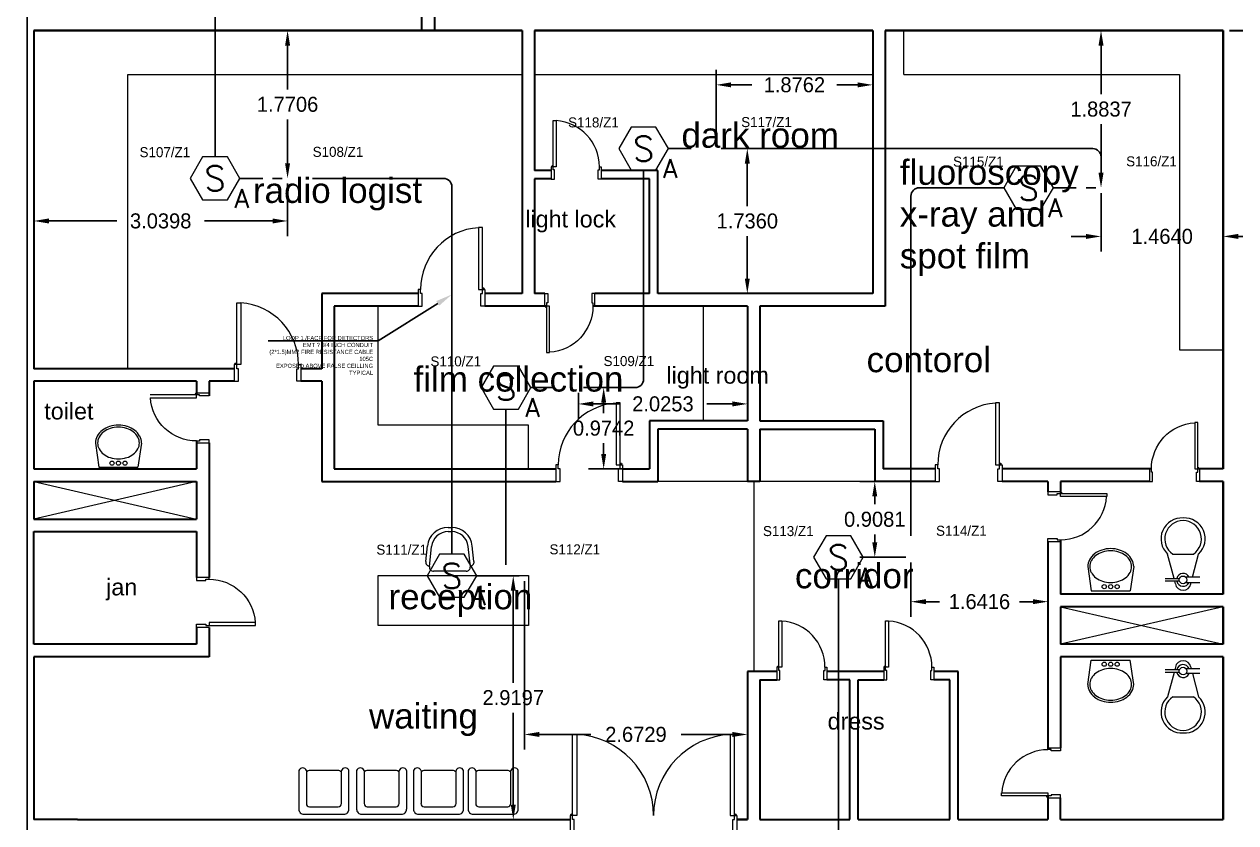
# Model space of a CAD drawing. Extents: x -3404 to 3497, y 0 to 399.
# Drawn here: x 79.76 to 94.27, y 358.24 to 367.8 of the extents above; entities that cross this region are included whole.
import ezdxf
from ezdxf import colors
from ezdxf.entities.mleader import LeaderData, LeaderLine
from ezdxf.enums import TextEntityAlignment as Align
from ezdxf.math import Vec2, Vec3

# ---------------------------------------------------------------- set-up
doc = ezdxf.new("R2010")
doc.units = 0
doc.header["$LTSCALE"] = 0.15
doc.layers.get('0').update_dxf_attribs({"color": 252})
doc.layers.get('Defpoints').update_dxf_attribs({"color": 252})
for name, color, linetype in [('0 ARCH', 252, 'Continuous'), ('0 DD', 252, 'Continuous'), ('0 sockets', 252, 'Continuous'), ('0 WIRING', 3, 'Continuous'), ('00-BT-FAS-TEXT', 2, 'Continuous'), ('AUTOINCR', 7, 'Continuous'), ('d1', 252, 'Continuous'), ('FIRE_LOOP', 7, 'Continuous')]:
    doc.layers.add(name, color=color, linetype=linetype)
for name, color, linetype, lineweight in [('anal', 252, 'Continuous', 20), ('DOOR', 252, 'Continuous', 20), ('FIXT', 252, 'Continuous', 9), ('FUR', 252, 'Continuous', 9), ('T-FIRE-B', 4, 'Continuous', 0), ('T-TEXT', 2, 'Continuous', 0), ('wall', 252, 'Continuous', 30), ('WC', 252, 'Continuous', 9)]:
    doc.layers.add(name, color=color, linetype=linetype, lineweight=lineweight)
doc.styles.add('ROMANS', font='ROMANS.shx', dxfattribs={"width": 0.8})
doc.dimstyles.get("Standard").update_dxf_attribs({"dimtxt": 0.18, "dimasz": 0.18, "dimexe": 0.18, "dimexo": 0.0625, "dimgap": 0.09, "dimtad": 0, "dimtih": 1, "dimtoh": 1, "dimdec": 4, "dimzin": 0, "dimdsep": 46, "dimtxsty": 'Standard', "dimcen": 0.09, "dimadec": 0, "dimazin": 0, "dimtfac": 1, "dimtdec": 4, "dimtofl": 0, "dimtmove": 0, "dimatfit": 3, "dimfxl": 1, "dimtolj": 1, "dimtzin": 0, "dimarcsym": 0})

# ---------------------------------------------------------------- blocks, each defined once
blk = doc.blocks.new('ARCH')
at = {"layer": 'anal'}
for p, q in [((90.3, 367.2), (90.3, 367.725)), ((81, 367.2), (85.725, 367.2)), ((81, 363.675), (81, 367.2)), ((85.875, 367.2), (89.925, 367.2)), ((90.3, 367.2), (93.6, 367.2)), ((93.6, 367.2), (93.6, 363.9)), ((87.9, 363.05), (87.9, 364.425)), ((93.6, 363.9), (94.125, 363.9)), ((81.825, 362.325), (79.875, 361.875)), ((79.875, 362.325), (81.825, 361.875)), ((88.5, 362.325), (88.5, 360.05)), ((84, 361.2), (85.8, 361.2)), ((84, 360.6), (84, 361.2)), ((85.8, 361.2), (85.8, 360.6)), ((94.125, 360.825), (92.175, 360.375)), ((92.175, 360.825), (94.125, 360.375)), ((85.8, 360.6), (84, 360.6))]:
    blk.add_line(p, q, dxfattribs=at)
at = {"layer": 'DOOR'}
for p, q in [((86.097, 366.093), (86.097, 366.648)), ((86.097, 366.648), (86.133, 366.648)), ((86.133, 366.648), (86.133, 366.093)), ((86.097, 366.093), (86.074, 366.093)), ((86.074, 366.093), (86.074, 365.943)), ((86.133, 366.093), (86.097, 366.093)), ((86.097, 366.056), (86.097, 366.093)), ((86.652, 366.093), (86.674, 366.093)), ((86.652, 366.056), (86.652, 366.093)), ((86.674, 366.093), (86.674, 365.943)), ((86.074, 365.943), (86.112, 365.943)), ((86.112, 366.056), (86.097, 366.056)), ((86.112, 365.943), (86.112, 366.056)), ((86.637, 365.943), (86.637, 366.056)), ((86.637, 366.056), (86.652, 366.056)), ((86.674, 365.943), (86.637, 365.943)), ((85.997, 364.425), (85.997, 364.575)), ((85.997, 364.575), (86.034, 364.575)), ((86.034, 364.575), (86.034, 364.463)), ((86.597, 364.575), (86.559, 364.575)), ((86.559, 364.575), (86.559, 364.463)), ((86.597, 364.425), (86.597, 364.575)), ((86.019, 364.425), (85.997, 364.425)), ((86.034, 364.463), (86.019, 364.463)), ((86.019, 364.463), (86.019, 364.425)), ((86.019, 364.425), (86.019, 363.87)), ((86.055, 364.425), (86.019, 364.425)), ((86.055, 363.87), (86.055, 364.425)), ((86.559, 364.463), (86.574, 364.463)), ((86.574, 364.463), (86.574, 364.425)), ((86.574, 364.425), (86.597, 364.425)), ((86.019, 363.87), (86.055, 363.87)), ((81.825, 363.364), (81.27, 363.364)), ((81.27, 363.328), (81.825, 363.328)), ((81.825, 363.364), (81.825, 363.386)), ((81.825, 363.386), (81.975, 363.386)), ((81.825, 363.328), (81.825, 363.364)), ((81.862, 363.364), (81.825, 363.364)), ((81.862, 363.349), (81.862, 363.364)), ((81.975, 363.349), (81.862, 363.349)), ((81.975, 363.386), (81.975, 363.349)), ((93.819, 363.03), (93.783, 363.03)), ((93.783, 363.03), (93.783, 362.475)), ((93.819, 362.475), (93.819, 363.03)), ((81.825, 362.809), (81.825, 362.786)), ((81.862, 362.809), (81.825, 362.809)), ((81.825, 362.786), (81.975, 362.786)), ((81.975, 362.824), (81.862, 362.824)), ((81.862, 362.824), (81.862, 362.809)), ((81.975, 362.786), (81.975, 362.824)), ((93.264, 362.475), (93.241, 362.475)), ((93.241, 362.475), (93.241, 362.325)), ((93.264, 362.437), (93.264, 362.475)), ((93.279, 362.437), (93.264, 362.437)), ((93.279, 362.325), (93.279, 362.437)), ((93.783, 362.475), (93.819, 362.475)), ((93.804, 362.325), (93.804, 362.437)), ((93.804, 362.437), (93.819, 362.437)), ((93.819, 362.475), (93.841, 362.475)), ((93.819, 362.437), (93.819, 362.475)), ((93.841, 362.475), (93.841, 362.325)), ((93.241, 362.325), (93.279, 362.325)), ((93.841, 362.325), (93.804, 362.325)), ((92.175, 362.202), (92.025, 362.202)), ((92.025, 362.202), (92.025, 362.165)), ((92.025, 362.165), (92.137, 362.165)), ((92.137, 362.165), (92.137, 362.18)), ((92.137, 362.18), (92.175, 362.18)), ((92.175, 362.18), (92.175, 362.202)), ((92.175, 362.18), (92.73, 362.18)), ((92.175, 362.143), (92.175, 362.18)), ((92.73, 362.18), (92.73, 362.143)), ((92.73, 362.143), (92.175, 362.143)), ((92.025, 361.602), (92.025, 361.64)), ((92.025, 361.64), (92.137, 361.64)), ((92.175, 361.602), (92.025, 361.602)), ((92.137, 361.64), (92.137, 361.625)), ((92.137, 361.625), (92.175, 361.625)), ((92.175, 361.625), (92.175, 361.602)), ((81.975, 361.176), (81.825, 361.176)), ((81.825, 361.176), (81.825, 361.139)), ((81.825, 361.139), (81.937, 361.139)), ((81.937, 361.139), (81.937, 361.154)), ((81.937, 361.154), (81.975, 361.154)), ((81.975, 361.154), (81.975, 361.176)), ((81.825, 360.576), (81.825, 360.614)), ((81.825, 360.614), (81.937, 360.614)), ((81.975, 360.576), (81.825, 360.576)), ((81.937, 360.614), (81.937, 360.599)), ((81.937, 360.599), (81.975, 360.599)), ((82.53, 360.635), (81.975, 360.635)), ((81.975, 360.635), (81.975, 360.599)), ((81.975, 360.599), (82.53, 360.599)), ((81.975, 360.599), (81.975, 360.591)), ((82.53, 360.599), (82.53, 360.635)), ((88.799, 360.655), (88.835, 360.655)), ((88.799, 360.1), (88.799, 360.655)), ((88.835, 360.655), (88.835, 360.1)), ((90.08, 360.655), (90.116, 360.655)), ((90.08, 360.1), (90.08, 360.655)), ((90.116, 360.655), (90.116, 360.1)), ((88.776, 360.1), (88.776, 359.95)), ((88.799, 360.1), (88.776, 360.1)), ((88.799, 360.062), (88.799, 360.1)), ((88.835, 360.1), (88.799, 360.1)), ((88.814, 360.062), (88.799, 360.062)), ((88.814, 359.95), (88.814, 360.062)), ((89.339, 360.062), (89.354, 360.062)), ((89.339, 359.95), (89.339, 360.062)), ((89.354, 360.062), (89.354, 360.1)), ((89.354, 360.1), (89.376, 360.1)), ((89.376, 360.1), (89.376, 359.95)), ((90.057, 360.1), (90.057, 359.95)), ((90.08, 360.1), (90.057, 360.1)), ((90.08, 360.062), (90.08, 360.1)), ((90.116, 360.1), (90.08, 360.1)), ((90.095, 360.062), (90.08, 360.062)), ((90.095, 359.95), (90.095, 360.062)), ((90.62, 360.062), (90.635, 360.062)), ((90.62, 359.95), (90.62, 360.062)), ((90.635, 360.062), (90.635, 360.1)), ((90.635, 360.1), (90.657, 360.1)), ((90.657, 360.1), (90.657, 359.95)), ((88.776, 359.95), (88.814, 359.95)), ((89.376, 359.95), (89.339, 359.95)), ((90.057, 359.95), (90.095, 359.95)), ((90.657, 359.95), (90.62, 359.95)), ((92.025, 359.135), (92.175, 359.135)), ((92.025, 359.113), (92.025, 359.135)), ((92.062, 359.113), (92.025, 359.113)), ((92.062, 359.098), (92.062, 359.113)), ((92.175, 359.098), (92.062, 359.098)), ((92.175, 359.135), (92.175, 359.098)), ((91.47, 358.594), (92.025, 358.594)), ((91.47, 358.558), (91.47, 358.594)), ((92.025, 358.558), (91.47, 358.558)), ((92.025, 358.594), (92.025, 358.558)), ((92.062, 358.558), (92.025, 358.558)), ((92.025, 358.558), (92.025, 358.535)), ((92.025, 358.535), (92.175, 358.535)), ((92.062, 358.573), (92.062, 358.558)), ((92.175, 358.573), (92.062, 358.573)), ((92.175, 358.535), (92.175, 358.573))]:
    blk.add_line(p, q, dxfattribs=at)
for points in [[(85.249, 364.625), (85.249, 365.365), (85.201, 365.365), (85.201, 364.625)], [(84.509, 364.625), (84.479, 364.625), (84.479, 364.425), (84.529, 364.425), (84.529, 364.575), (84.509, 364.575)], [(85.249, 364.625), (85.279, 364.625), (85.279, 364.425), (85.229, 364.425), (85.229, 364.575), (85.249, 364.575)], [(82.306, 363.725), (82.306, 364.465), (82.354, 364.465), (82.354, 363.725)], [(82.306, 363.725), (82.276, 363.725), (82.276, 363.525), (82.326, 363.525), (82.326, 363.675), (82.306, 363.675)], [(83.046, 363.725), (83.076, 363.725), (83.076, 363.525), (83.026, 363.525), (83.026, 363.675), (83.046, 363.675)], [(86.899, 362.525), (86.899, 363.265), (86.851, 363.265), (86.851, 362.525)], [(91.445, 362.525), (91.445, 363.265), (91.397, 363.265), (91.397, 362.525)], [(86.159, 362.525), (86.129, 362.525), (86.129, 362.325), (86.179, 362.325), (86.179, 362.475), (86.159, 362.475)], [(86.899, 362.525), (86.929, 362.525), (86.929, 362.325), (86.879, 362.325), (86.879, 362.475), (86.899, 362.475)], [(90.705, 362.525), (90.675, 362.525), (90.675, 362.325), (90.725, 362.325), (90.725, 362.475), (90.705, 362.475)], [(91.445, 362.525), (91.475, 362.525), (91.475, 362.325), (91.425, 362.325), (91.425, 362.475), (91.445, 362.475)], [(86.329, 358.325), (86.329, 359.295), (86.379, 359.295), (86.379, 358.325)], [(88.269, 358.325), (88.269, 359.295), (88.219, 359.295), (88.219, 358.325)], [(86.329, 358.325), (86.299, 358.325), (86.299, 358.125), (86.349, 358.125), (86.349, 358.275), (86.329, 358.275)], [(88.269, 358.325), (88.299, 358.325), (88.299, 358.125), (88.249, 358.125), (88.249, 358.275), (88.269, 358.275)]]:
    blk.add_lwpolyline(points, close=True, dxfattribs=at)
for centre in [(85.259, 364.635), (82.296, 363.735), (86.909, 362.535), (91.455, 362.535), (86.319, 358.335), (88.279, 358.335)]:
    blk.add_circle(centre, 0.01, dxfattribs=at)
for centre, radius, start, end in [((85.249, 364.625), 0.74, 93.7231, 180), ((82.306, 363.725), 0.74, 0, 86.2769), ((86.899, 362.525), 0.74, 93.7231, 180), ((91.445, 362.525), 0.74, 93.7231, 180), ((86.329, 358.325), 0.971, 0, 87.0492), ((88.271, 358.325), 0.971, 92.9508, 180)]:
    blk.add_arc(centre, radius, start, end, dxfattribs=at)
for centre, major_axis, start_param, end_param in [((86.097, 366.093), (0.392, 0.392), 5.497787, 7.003603), ((86.089, 366.101), (0.0053, 0.0053), 5.497787, 11.780972), ((92.182, 362.187), (0.0053, 0.0053), 3.926991, 10.210176), ((92.175, 362.18), (-0.392, 0.392), 2.356194, 3.86201), ((88.799, 360.1), (-0.392, 0.392), 3.926991, 5.432806), ((90.08, 360.1), (-0.392, 0.392), 3.926991, 5.432806), ((88.791, 360.107), (0.0053, 0.0053), 5.497787, 11.780972), ((90.072, 360.107), (0.0053, 0.0053), 5.497787, 11.780972), ((92.025, 358.558), (-0.392, 0.392), -0.785398, 0.720417), ((92.017, 358.55), (0.0053, 0.0053), 0.785398, 7.068583)]:
    blk.add_ellipse(centre, major_axis=major_axis, ratio=1, start_param=start_param, end_param=end_param, dxfattribs=at)
at = {"layer": 'DOOR', "extrusion": (0, 0, -1)}
for centre, major_axis, start_param, end_param in [((86.012, 364.418), (-0.0053, 0.0053), 2.356194490190417, 8.639379797370003), ((86.019, 364.425), (-0.392, 0.392), 2.356194, 3.86201), ((81.825, 363.364), (0.392, 0.392), 2.356194, 3.86201), ((81.817, 363.371), (-0.0053, 0.0053), 3.926991, 10.210176), ((93.819, 362.475), (-0.392, 0.392), 5.497787, 7.003603), ((93.826, 362.482), (-0.0053, 0.0053), 5.497787, 11.780972), ((81.975, 360.599), (0.392, 0.392), -0.785398, 0.720417), ((81.982, 360.591), (-0.0053, 0.0053), 5.497787, 7.068583)]:
    blk.add_ellipse(centre, major_axis=major_axis, ratio=1, start_param=start_param, end_param=end_param, dxfattribs=at)
at = {"layer": 'FIXT'}
for p, q in [((84, 363), (84, 364.425)), ((85.8, 363), (84, 363)), ((85.8, 362.475), (85.8, 363)), ((80.614, 362.785), (80.655, 362.494)), ((81.164, 362.785), (81.123, 362.494)), ((80.655, 362.494), (81.123, 362.494)), ((89.95, 362.325), (87.35, 362.325)), ((92.502, 361.305), (92.543, 361.014)), ((93.052, 361.305), (93.011, 361.014)), ((92.543, 361.014), (93.011, 361.014)), ((92.502, 359.895), (92.543, 360.186)), ((92.543, 360.186), (93.011, 360.186)), ((93.052, 359.895), (93.011, 360.186))]:
    blk.add_line(p, q, dxfattribs=at)
for centre in [(80.812, 362.544), (80.889, 362.544), (80.967, 362.544), (92.699, 361.064), (92.777, 361.064), (92.854, 361.064), (92.699, 360.136), (92.777, 360.136), (92.854, 360.136)]:
    blk.add_circle(centre, 0.025, dxfattribs=at)
for centre, radius, start, end in [((80.835, 362.758), 0.228, 127.2098, 151.387), ((80.835, 362.758), 0.203, 127.2098, 151.387), ((80.868, 362.714), 0.282, 107.4592, 127.2098), ((80.868, 362.714), 0.257, 107.4592, 127.2098), ((80.889, 362.647), 0.353, 90, 107.4592), ((80.889, 362.647), 0.328, 90, 107.4592), ((80.889, 362.647), 0.353, 72.5408, 90), ((80.889, 362.647), 0.328, 72.5408, 90), ((80.911, 362.714), 0.257, 52.7902, 72.5408), ((80.911, 362.714), 0.282, 52.7902, 72.5408), ((80.943, 362.758), 0.203, 28.613, 52.7902), ((80.943, 362.758), 0.228, 28.613, 52.7902), ((80.785, 362.785), 0.171, 151.387, 180), ((80.785, 362.785), 0.146, 151.387, 180), ((80.785, 362.785), 0.146, 180, 208.613), ((80.994, 362.785), 0.146, 0, 28.613), ((80.994, 362.785), 0.146, 331.387, 360), ((80.994, 362.785), 0.171, 0, 28.613), ((80.835, 362.812), 0.203, 208.613, 232.7902), ((80.868, 362.855), 0.257, 232.7902, 252.5408), ((80.889, 362.923), 0.328, 252.5408, 270), ((80.889, 362.923), 0.328, 270, 287.4592), ((80.911, 362.855), 0.257, 287.4592, 307.2098), ((80.943, 362.812), 0.203, 307.2098, 331.387), ((92.723, 361.278), 0.228, 127.2098, 151.387), ((92.723, 361.278), 0.203, 127.2098, 151.387), ((92.755, 361.234), 0.282, 107.4592, 127.2098), ((92.755, 361.234), 0.257, 107.4592, 127.2098), ((92.777, 361.167), 0.353, 90, 107.4592), ((92.777, 361.167), 0.328, 90, 107.4592), ((92.777, 361.167), 0.353, 72.5408, 90), ((92.777, 361.167), 0.328, 72.5408, 90), ((92.798, 361.234), 0.257, 52.7902, 72.5408), ((92.798, 361.234), 0.282, 52.7902, 72.5408), ((92.831, 361.278), 0.203, 28.613, 52.7902), ((92.831, 361.278), 0.228, 28.613, 52.7902), ((92.672, 361.305), 0.171, 151.387, 180), ((92.672, 361.305), 0.146, 151.387, 180), ((92.672, 361.305), 0.146, 180, 208.613), ((92.881, 361.305), 0.146, 0, 28.613), ((92.881, 361.305), 0.146, 331.387, 360), ((92.881, 361.305), 0.171, 0, 28.613), ((92.723, 361.332), 0.203, 208.613, 232.7902), ((92.755, 361.375), 0.257, 232.7902, 252.5408), ((92.777, 361.443), 0.328, 252.5408, 270), ((92.777, 361.443), 0.328, 270, 287.4592), ((92.798, 361.375), 0.257, 287.4592, 307.2098), ((92.831, 361.332), 0.203, 307.2098, 331.387), ((92.723, 359.868), 0.203, 127.2098, 151.387), ((92.755, 359.825), 0.257, 107.4592, 127.2098), ((92.777, 359.757), 0.328, 90, 107.4592), ((92.777, 359.757), 0.328, 72.5408, 90), ((92.798, 359.825), 0.257, 52.7902, 72.5408), ((92.831, 359.868), 0.203, 28.613, 52.7902), ((92.672, 359.895), 0.171, 180, 208.613), ((92.672, 359.895), 0.146, 151.387, 180), ((92.672, 359.895), 0.146, 180, 208.613), ((92.723, 359.922), 0.203, 208.613, 232.7902), ((92.831, 359.922), 0.203, 307.2098, 331.387), ((92.881, 359.895), 0.146, 0, 28.613), ((92.881, 359.895), 0.146, 331.387, 360), ((92.881, 359.895), 0.171, 331.387, 360), ((92.723, 359.922), 0.228, 208.613, 232.7902), ((92.755, 359.966), 0.282, 232.7902, 252.5408), ((92.755, 359.966), 0.257, 232.7902, 252.5408), ((92.777, 360.033), 0.353, 252.5408, 270), ((92.777, 360.033), 0.328, 252.5408, 270), ((92.777, 360.033), 0.328, 270, 287.4592), ((92.777, 360.033), 0.353, 270, 287.4592), ((92.798, 359.966), 0.257, 287.4592, 307.2098), ((92.798, 359.966), 0.282, 287.4592, 307.2098), ((92.831, 359.922), 0.228, 307.2098, 331.387)]:
    blk.add_arc(centre, radius, start, end, dxfattribs=at)
at = {"layer": 'FUR'}
for p, q in [((84.839, 361.775), (84.88, 361.775)), ((84.839, 361.725), (84.88, 361.725)), ((84.57, 361.365), (84.59, 361.552)), ((84.614, 361.304), (84.64, 361.546)), ((85.105, 361.304), (85.078, 361.546)), ((85.148, 361.365), (85.128, 361.552)), ((85.055, 361.25), (84.664, 361.25)), ((83.05, 358.865), (83.05, 358.4)), ((83.14, 358.863), (83.14, 358.467)), ((83.515, 358.865), (83.185, 358.865)), ((83.56, 358.467), (83.56, 358.863)), ((83.65, 358.4), (83.65, 358.865)), ((83.742, 358.865), (83.742, 358.4)), ((83.832, 358.863), (83.832, 358.467)), ((84.207, 358.865), (83.877, 358.865)), ((84.252, 358.467), (84.252, 358.863)), ((84.342, 358.4), (84.342, 358.865)), ((84.424, 358.865), (84.424, 358.4)), ((84.514, 358.863), (84.514, 358.467)), ((84.889, 358.865), (84.559, 358.865)), ((84.934, 358.467), (84.934, 358.863)), ((85.024, 358.4), (85.024, 358.865)), ((85.079, 358.865), (85.079, 358.4)), ((85.169, 358.863), (85.169, 358.467)), ((85.544, 358.865), (85.214, 358.865)), ((85.589, 358.467), (85.589, 358.863)), ((85.679, 358.4), (85.679, 358.865)), ((83.178, 358.43), (83.523, 358.43)), ((83.87, 358.43), (84.215, 358.43)), ((84.551, 358.43), (84.896, 358.43)), ((85.207, 358.43), (85.552, 358.43)), ((83.11, 358.34), (83.59, 358.34)), ((83.802, 358.34), (84.282, 358.34)), ((84.484, 358.34), (84.964, 358.34)), ((85.139, 358.34), (85.619, 358.34))]:
    blk.add_line(p, q, dxfattribs=at)
for centre, radius, start, end in [((84.839, 361.525), 0.25, 90, 173.857), ((84.839, 361.525), 0.2, 90, 173.857), ((84.88, 361.525), 0.25, 6.143, 90), ((84.88, 361.525), 0.2, 6.143, 90), ((84.62, 361.36), 0.05, 173.857, 270), ((84.664, 361.3), 0.05, 175.0303, 270), ((85.055, 361.3), 0.05, 270, 4.9697), ((85.099, 361.36), 0.05, 270, 6.143)]:
    blk.add_arc(centre, radius, start, end, dxfattribs=at)
for centre, major_axis, start_param, end_param in [((83.095, 358.847), (-0.0339, 0.0339), 4.256093, 6.69338), ((83.185, 358.805), (-0.0424, 0.0424), -0.785398, 0.062664), ((83.515, 358.805), (0.0424, 0.0424), 6.220521, 7.068583), ((83.606, 358.847), (0.0339, 0.0339), 5.87299, 8.310278), ((83.787, 358.847), (-0.0339, 0.0339), 4.256093, 6.69338), ((83.877, 358.805), (-0.0424, 0.0424), -0.785398, 0.062664), ((84.207, 358.805), (0.0424, 0.0424), 6.220521, 7.068583), ((84.297, 358.847), (0.0339, 0.0339), 5.87299, 8.310278), ((84.468, 358.847), (-0.0339, 0.0339), 4.256093, 6.69338), ((84.559, 358.805), (-0.0424, 0.0424), -0.785398, 0.062664), ((84.889, 358.805), (0.0424, 0.0424), 6.220521, 7.068583), ((84.979, 358.847), (0.0339, 0.0339), 5.87299, 8.310278), ((85.124, 358.847), (-0.0339, 0.0339), 4.256093, 6.69338), ((85.214, 358.805), (-0.0424, 0.0424), -0.785398, 0.062664), ((85.544, 358.805), (0.0424, 0.0424), 6.220521, 7.068583), ((85.635, 358.847), (0.0339, 0.0339), 5.87299, 8.310278), ((83.11, 358.4), (0.0424, 0.0424), 2.356194, 3.926991), ((83.178, 358.467), (0.0265, 0.0265), 2.356194, 3.926991), ((83.523, 358.467), (-0.0265, 0.0265), 2.356194, 3.926991), ((83.59, 358.4), (-0.0424, 0.0424), 2.356194, 3.926991), ((83.802, 358.4), (0.0424, 0.0424), 2.356194, 3.926991), ((83.87, 358.467), (0.0265, 0.0265), 2.356194, 3.926991), ((84.215, 358.467), (-0.0265, 0.0265), 2.356194, 3.926991), ((84.282, 358.4), (-0.0424, 0.0424), 2.356194, 3.926991), ((84.484, 358.4), (0.0424, 0.0424), 2.356194, 3.926991), ((84.551, 358.467), (0.0265, 0.0265), 2.356194, 3.926991), ((84.896, 358.467), (-0.0265, 0.0265), 2.356194, 3.926991), ((84.964, 358.4), (-0.0424, 0.0424), 2.356194, 3.926991), ((85.139, 358.4), (0.0424, 0.0424), 2.356194, 3.926991), ((85.207, 358.467), (0.0265, 0.0265), 2.356194, 3.926991), ((85.552, 358.467), (-0.0265, 0.0265), 2.356194, 3.926991), ((85.619, 358.4), (-0.0424, 0.0424), 2.356194, 3.926991)]:
    blk.add_ellipse(centre, major_axis=major_axis, ratio=1, start_param=start_param, end_param=end_param, dxfattribs=at)
at = {"layer": 'wall'}
for p, q in [((84.525, 367.725), (84.525, 374.925)), ((84.675, 372.525), (84.675, 367.725)), ((80.925, 367.725), (79.875, 367.725)), ((79.875, 367.725), (85.725, 367.725)), ((79.875, 367.725), (79.875, 363.675)), ((84.675, 367.725), (80.925, 367.725)), ((85.725, 367.725), (84.525, 367.725)), ((85.725, 367.725), (84.675, 367.725)), ((85.725, 367.725), (84.675, 367.725)), ((85.725, 367.725), (85.725, 364.575)), ((89.475, 367.725), (85.875, 367.725)), ((89.925, 367.725), (85.875, 367.725)), ((85.875, 367.725), (89.925, 367.725)), ((85.875, 367.725), (85.875, 366.05)), ((89.925, 367.725), (85.875, 367.725)), ((89.925, 367.725), (89.925, 364.575)), ((91.875, 367.725), (90.075, 367.725)), ((94.125, 367.725), (90.075, 367.725)), ((90.075, 367.725), (94.125, 367.725)), ((90.075, 367.725), (90.075, 364.425)), ((90.075, 367.725), (91.725, 367.725)), ((94.125, 367.725), (94.125, 362.475)), ((94.125, 367.725), (94.125, 362.475)), ((94.125, 362.475), (94.125, 367.725)), ((94.125, 366.031), (94.125, 367.725)), ((94.125, 362.475), (94.125, 367.725)), ((94.2, 367.725), (99.525, 367.725)), ((86.074, 366.05), (85.875, 366.05)), ((86.074, 365.95), (85.875, 365.95)), ((85.875, 365.95), (85.875, 364.575)), ((87.35, 366.05), (86.674, 366.05)), ((87.25, 365.95), (86.674, 365.95)), ((87.25, 364.575), (87.25, 365.95)), ((87.35, 364.575), (87.35, 366.05)), ((94.125, 366), (94.125, 362.475)), ((83.325, 364.575), (83.325, 363.675)), ((84.479, 364.575), (83.325, 364.575)), ((85.725, 364.575), (85.279, 364.575)), ((85.997, 364.575), (85.875, 364.575)), ((87.25, 364.575), (86.597, 364.575)), ((89.925, 364.575), (87.35, 364.575)), ((83.475, 364.425), (83.475, 362.475)), ((84.479, 364.425), (83.475, 364.425)), ((85.8, 364.425), (85.279, 364.425)), ((86.01, 364.425), (85.8, 364.425)), ((88.425, 364.425), (86.574, 364.425)), ((88.425, 364.425), (88.425, 363.05)), ((88.575, 364.425), (88.575, 363.05)), ((90.075, 364.425), (88.575, 364.425)), ((82.276, 363.675), (79.875, 363.675)), ((83.325, 363.675), (83.076, 363.675)), ((94.125, 362.475), (94.125, 363.6)), ((79.875, 363.525), (79.875, 363.375)), ((81.825, 363.525), (79.875, 363.525)), ((81.825, 363.525), (81.825, 363.371)), ((81.975, 363.525), (81.975, 363.349)), ((82.276, 363.525), (81.975, 363.525)), ((83.325, 363.525), (83.076, 363.525)), ((83.325, 363.525), (83.325, 362.325)), ((79.875, 363.375), (79.875, 362.475)), ((88.425, 363.05), (87.25, 363.05)), ((87.25, 363.05), (87.25, 362.475)), ((88.575, 363.05), (90.05, 363.05)), ((90.05, 363.05), (90.05, 362.475)), ((88.425, 362.95), (87.35, 362.95)), ((87.35, 362.95), (87.35, 362.325)), ((88.425, 362.95), (88.425, 362.325)), ((88.575, 362.95), (88.575, 362.325)), ((88.575, 362.95), (89.95, 362.95)), ((89.95, 362.95), (89.95, 362.325)), ((81.825, 362.809), (81.825, 362.475)), ((81.975, 362.786), (81.975, 361.176)), ((79.875, 362.475), (81.825, 362.475)), ((83.475, 362.475), (86.129, 362.475)), ((86.929, 362.475), (87.25, 362.475)), ((90.675, 362.475), (90.05, 362.475)), ((93.263, 362.475), (91.475, 362.475)), ((94.125, 362.475), (93.825, 362.475)), ((79.875, 362.325), (79.875, 361.875)), ((79.875, 362.325), (81.825, 362.325)), ((81.825, 362.325), (81.825, 361.875)), ((83.325, 362.325), (86.129, 362.325)), ((86.929, 362.325), (87.35, 362.325)), ((88.575, 362.325), (88.425, 362.325)), ((90.675, 362.325), (89.95, 362.325)), ((92.025, 362.325), (91.475, 362.325)), ((92.025, 362.325), (92.025, 362.202)), ((92.175, 362.325), (92.175, 362.187)), ((93.241, 362.325), (92.175, 362.325)), ((94.125, 362.325), (93.841, 362.325)), ((94.125, 362.325), (94.125, 361.875)), ((94.125, 360.975), (94.125, 362.325)), ((94.125, 362.325), (94.125, 360.975)), ((94.125, 360.975), (94.125, 362.325)), ((94.125, 360.975), (94.125, 362.325)), ((79.875, 361.875), (81.825, 361.875)), ((79.875, 360.375), (79.875, 361.725)), ((79.875, 361.725), (81.825, 361.725)), ((81.825, 361.725), (81.825, 361.176)), ((92.025, 361.602), (92.025, 359.113)), ((92.175, 361.625), (92.175, 360.975)), ((94.125, 360.975), (92.175, 360.975)), ((92.175, 360.825), (92.175, 360.375)), ((94.125, 360.825), (92.175, 360.825)), ((94.125, 360.825), (94.125, 360.375)), ((94.125, 360.375), (94.125, 360.825)), ((94.125, 360.375), (94.125, 360.825)), ((81.825, 360.576), (81.825, 360.375)), ((81.975, 360.576), (81.975, 360.225)), ((81.825, 360.375), (79.875, 360.375)), ((94.125, 360.375), (92.175, 360.375)), ((79.875, 360.225), (79.875, 358.275)), ((81.975, 360.225), (79.875, 360.225)), ((94.125, 360.225), (92.175, 360.225)), ((92.175, 360.225), (92.175, 359.135)), ((94.125, 358.275), (94.125, 360.225)), ((94.125, 358.275), (94.125, 360.225)), ((94.125, 360.225), (94.125, 358.275)), ((94.125, 360.225), (94.125, 358.275)), ((88.777, 360.05), (88.425, 360.05)), ((88.425, 360.05), (88.425, 358.275)), ((90.057, 360.05), (89.376, 360.05)), ((90.95, 360.05), (90.657, 360.05)), ((90.95, 358.275), (90.95, 360.05)), ((88.575, 359.95), (88.575, 358.275)), ((88.575, 359.95), (88.776, 359.95)), ((89.65, 359.95), (89.376, 359.95)), ((89.65, 358.275), (89.65, 359.95)), ((89.75, 358.275), (89.75, 359.95)), ((89.75, 359.95), (90.057, 359.95)), ((90.85, 359.95), (90.657, 359.95)), ((90.85, 358.275), (90.85, 359.95)), ((94.125, 358.275), (94.125, 359.925)), ((92.025, 358.55), (92.025, 358.275)), ((92.175, 358.275), (92.175, 358.535)), ((80.4, 358.275), (79.875, 358.275)), ((80.4, 358.275), (86.299, 358.275)), ((84.675, 358.275), (86.299, 358.275)), ((88.425, 358.275), (88.299, 358.275)), ((88.299, 358.275), (88.425, 358.275)), ((88.575, 358.275), (89.65, 358.275)), ((88.575, 358.275), (89.65, 358.275)), ((89.75, 358.275), (90.85, 358.275)), ((89.75, 358.275), (90.85, 358.275)), ((90.95, 358.275), (92.025, 358.275)), ((90.95, 358.275), (92.025, 358.275)), ((92.175, 358.275), (94.125, 358.275)), ((92.175, 358.275), (94.125, 358.275))]:
    blk.add_line(p, q, dxfattribs=at)
at = {"layer": 'WC'}
for p, q in [((93.535, 361.162), (93.459, 361.455)), ((93.52, 361.455), (93.768, 361.455)), ((93.757, 361.177), (93.829, 361.455)), ((93.428, 361.161), (93.601, 361.161)), ((93.601, 361.13), (93.428, 361.13)), ((93.551, 361.099), (93.543, 361.131)), ((93.845, 361.177), (93.679, 361.177)), ((93.678, 361.115), (93.845, 361.115)), ((93.737, 361.099), (93.741, 361.115)), ((93.601, 360.07), (93.428, 360.07)), ((93.428, 360.039), (93.601, 360.039)), ((93.535, 360.038), (93.459, 359.745)), ((93.551, 360.101), (93.543, 360.069)), ((93.678, 360.085), (93.845, 360.085)), ((93.845, 360.023), (93.679, 360.023)), ((93.737, 360.101), (93.741, 360.085)), ((93.757, 360.023), (93.829, 359.745)), ((93.52, 359.745), (93.768, 359.745))]:
    blk.add_line(p, q, dxfattribs=at)
for centre in [(93.644, 361.146), (93.644, 360.054)]:
    blk.add_circle(centre, 0.0463, dxfattribs=at)
for centre, radius, start, end in [((93.629, 361.638), 0.25, 86.62, 226.9828), ((93.645, 361.636), 0.22, 90.3, 235.4946), ((93.659, 361.638), 0.25, 313.0172, 93.38), ((93.643, 361.636), 0.22, 304.5054, 89.7), ((93.644, 361.146), 0.0772, 23.4137, 168.1237), ((93.644, 361.146), 0.0772, 191.423, 337.1495), ((93.644, 361.116), 0.0942, 190.3889, 349.6111), ((93.644, 360.084), 0.0942, 10.3889, 169.6111), ((93.644, 360.054), 0.0772, 22.8505, 168.577), ((93.644, 360.054), 0.0772, 191.8763, 336.5863), ((93.629, 359.562), 0.25, 133.0172, 273.38), ((93.645, 359.564), 0.22, 124.5054, 269.7), ((93.643, 359.564), 0.22, 270.3, 55.4946), ((93.659, 359.562), 0.25, 266.62, 46.9828)]:
    blk.add_arc(centre, radius, start, end, dxfattribs=at)
at = {"layer": 'd1', "width": 2.4256, "attachment_point": 1}
for s, insert, char_height in [('{\\fArial|b0|i0|c0|p34;dark room}', (87.634, 366.621), 0.3), ('{\\fArial|b0|i0|c0|p34;fluoroscopy x-ray and spot film}', (90.25, 366.177), 0.3), ('{\\fArial|b0|i0|c0|p34;radio logist}', (82.5, 365.96), 0.3), ('{\\fArial|b0|i0|c0|p34;light lock}', (85.763, 365.567), 0.2), ('{\\fArial|b0|i0|c0|p34;contorol}', (89.852, 363.933), 0.3), ('{\\fArial|b0|i0|c0|p34;film collection}', (84.424, 363.701), 0.3), ('{\\fArial|b0|i0|c0|p34;light room}', (87.454, 363.696), 0.2), ('{\\fArial|b0|i0|c0|p34;toilet}', (80, 363.267), 0.2), ('{\\fArial|b0|i0|c0|p34;corridor}', (88.994, 361.345), 0.3), ('{\\fArial|b0|i0|c0|p34;jan}', (80.742, 361.16), 0.2), ('{\\fArial|b0|i0|c0|p34;reception}', (84.124, 361.094), 0.3), ('{\\fArial|b0|i0|c0|p34;waiting}', (83.891, 359.666), 0.3), ('{\\fArial|b0|i0|c0|p34;dress}', (89.385, 359.554), 0.2)]:
    blk.add_mtext(s, dxfattribs=dict(at, insert=insert, char_height=char_height))
blk = doc.blocks.new('dressable smoke detectore above false ceiling')
blk.add_lwpolyline([(200, 0), (100, 173.2), (-100, 173.2), (-200, 0), (-100, -173.2), (100, -173.2)], close=True)
at = {"layer": 'T-TEXT', "style": 'ROMANS'}
blk.add_attdef('S', text='', height=200, dxfattribs=at).set_placement((0, 0, 0), align=Align.MIDDLE)
blk.add_attdef('A', text='', height=150, dxfattribs=at).set_placement((214.9, -161.3), align=Align.MIDDLE_CENTER)
blk = doc.blocks.new('*D210')
at = {"layer": '0 DD', "color": 0, "lineweight": -2, "transparency": 16777216}
for p, q in [((82.852, 367.725), (82.735, 367.725)), ((82.915, 367.545), (82.915, 367.02)), ((82.915, 366.134), (82.915, 366.66)), ((82.852, 365.954), (82.735, 365.954))]:
    blk.add_line(p, q, dxfattribs=at)
at = {"layer": '0 DD', "color": 0, "transparency": 16777216}
for points in [[(82.885, 367.545), (82.945, 367.545), (82.915, 367.725)], [(82.885, 366.134), (82.945, 366.134), (82.915, 365.954)]]:
    blk.add_solid(points, dxfattribs=at)
at = {"layer": 'Defpoints', "color": 0, "transparency": 16777216}
for p in [(82.915, 367.725), (82.915, 367.725), (82.915, 365.954)]:
    blk.add_point(p, dxfattribs=at)
at = {"layer": '0 DD', "color": 0, "transparency": 16777216, "insert": (82.915, 366.84), "char_height": 0.18, "attachment_point": 5}
blk.add_mtext('\\A1;1.7706', dxfattribs=at)
blk = doc.blocks.new('*D211')
at = {"layer": '0 DD', "color": 0, "lineweight": -2, "transparency": 16777216}
for p, q in [((79.875, 365.892), (79.875, 365.264)), ((82.915, 365.892), (82.915, 365.264)), ((80.055, 365.444), (80.87, 365.444)), ((82.735, 365.444), (81.92, 365.444))]:
    blk.add_line(p, q, dxfattribs=at)
at = {"layer": '0 DD', "color": 0, "transparency": 16777216}
for points in [[(80.055, 365.474), (80.055, 365.414), (79.875, 365.444)], [(82.735, 365.474), (82.735, 365.414), (82.915, 365.444)]]:
    blk.add_solid(points, dxfattribs=at)
at = {"layer": 'Defpoints', "color": 0, "transparency": 16777216}
for p in [(79.875, 365.954), (82.915, 365.954), (79.875, 365.444)]:
    blk.add_point(p, dxfattribs=at)
at = {"layer": '0 DD', "color": 0, "transparency": 16777216, "insert": (81.395, 365.444), "char_height": 0.18, "attachment_point": 5}
blk.add_mtext('\\A1;3.0398', dxfattribs=at)
blk = doc.blocks.new('*D212')
at = {"layer": '0 DD', "color": 0, "lineweight": -2, "transparency": 16777216}
for p, q in [((88.111, 366.311), (88.603, 366.311)), ((88.423, 366.131), (88.423, 365.623)), ((88.423, 364.755), (88.423, 365.263)), ((88.111, 364.575), (88.603, 364.575))]:
    blk.add_line(p, q, dxfattribs=at)
at = {"layer": '0 DD', "color": 0, "transparency": 16777216}
for points in [[(88.393, 366.131), (88.453, 366.131), (88.423, 366.311)], [(88.393, 364.755), (88.453, 364.755), (88.423, 364.575)]]:
    blk.add_solid(points, dxfattribs=at)
at = {"layer": 'Defpoints', "color": 0, "transparency": 16777216}
for p in [(88.049, 366.311), (88.049, 364.575), (88.423, 364.575)]:
    blk.add_point(p, dxfattribs=at)
at = {"layer": '0 DD', "color": 0, "transparency": 16777216, "insert": (88.423, 365.443), "char_height": 0.18, "attachment_point": 5}
blk.add_mtext('\\A1;1.7360', dxfattribs=at)
blk = doc.blocks.new('*D213')
at = {"layer": '0 DD', "color": 0, "lineweight": -2, "transparency": 16777216}
for p, q in [((88.049, 366.373), (88.049, 367.254)), ((89.925, 366.373), (89.925, 367.254)), ((88.229, 367.074), (88.477, 367.074)), ((89.745, 367.074), (89.497, 367.074))]:
    blk.add_line(p, q, dxfattribs=at)
at = {"layer": '0 DD', "color": 0, "transparency": 16777216}
for points in [[(88.229, 367.104), (88.229, 367.044), (88.049, 367.074)], [(89.745, 367.104), (89.745, 367.044), (89.925, 367.074)]]:
    blk.add_solid(points, dxfattribs=at)
at = {"layer": 'Defpoints', "color": 0, "transparency": 16777216}
for p in [(89.925, 367.074), (88.049, 366.311), (89.925, 366.311)]:
    blk.add_point(p, dxfattribs=at)
at = {"layer": '0 DD', "color": 0, "transparency": 16777216, "insert": (88.987, 367.074), "char_height": 0.18, "attachment_point": 5}
blk.add_mtext('\\A1;1.8762', dxfattribs=at)
blk = doc.blocks.new('*D214')
at = {"layer": '0 DD', "color": 0, "lineweight": -2, "transparency": 16777216}
for p, q in [((92.599, 367.725), (92.481, 367.725)), ((92.661, 367.545), (92.661, 366.963)), ((92.661, 366.021), (92.661, 366.603)), ((92.599, 365.841), (92.481, 365.841))]:
    blk.add_line(p, q, dxfattribs=at)
at = {"layer": '0 DD', "color": 0, "transparency": 16777216}
for points in [[(92.631, 367.545), (92.691, 367.545), (92.661, 367.725)], [(92.631, 366.021), (92.691, 366.021), (92.661, 365.841)]]:
    blk.add_solid(points, dxfattribs=at)
at = {"layer": 'Defpoints', "color": 0, "transparency": 16777216}
for p in [(92.661, 367.725), (92.661, 367.725), (92.661, 365.841)]:
    blk.add_point(p, dxfattribs=at)
at = {"layer": '0 DD', "color": 0, "transparency": 16777216, "insert": (92.661, 366.783), "char_height": 0.18, "attachment_point": 5}
blk.add_mtext('\\A1;1.8837', dxfattribs=at)
blk = doc.blocks.new('*D215')
at = {"layer": '0 DD', "color": 0, "lineweight": -2, "transparency": 16777216}
for p, q in [((92.661, 365.779), (92.661, 365.079)), ((94.125, 365.779), (94.125, 365.079)), ((92.481, 365.259), (92.301, 365.259)), ((94.305, 365.259), (94.485, 365.259))]:
    blk.add_line(p, q, dxfattribs=at)
at = {"layer": '0 DD', "color": 0, "transparency": 16777216}
for points in [[(92.481, 365.289), (92.481, 365.229), (92.661, 365.259)], [(94.305, 365.289), (94.305, 365.229), (94.125, 365.259)]]:
    blk.add_solid(points, dxfattribs=at)
at = {"layer": 'Defpoints', "color": 0, "transparency": 16777216}
for p in [(92.661, 365.841), (94.125, 365.841), (94.125, 365.259)]:
    blk.add_point(p, dxfattribs=at)
at = {"layer": '0 DD', "color": 0, "transparency": 16777216, "insert": (93.393, 365.259), "char_height": 0.18, "attachment_point": 5}
blk.add_mtext('\\A1;1.4640', dxfattribs=at)
blk = doc.blocks.new('*D216')
at = {"layer": '0 DD', "color": 0, "lineweight": -2, "transparency": 16777216}
for p, q in [((90.383, 361.354), (90.383, 360.705)), ((92.025, 361.354), (92.025, 360.705)), ((90.563, 360.885), (90.724, 360.885)), ((91.845, 360.885), (91.684, 360.885))]:
    blk.add_line(p, q, dxfattribs=at)
at = {"layer": '0 DD', "color": 0, "transparency": 16777216}
for points in [[(90.563, 360.915), (90.563, 360.855), (90.383, 360.885)], [(91.845, 360.915), (91.845, 360.855), (92.025, 360.885)]]:
    blk.add_solid(points, dxfattribs=at)
at = {"layer": 'Defpoints', "color": 0, "transparency": 16777216}
for p in [(90.383, 361.417), (92.025, 361.417), (92.025, 360.885)]:
    blk.add_point(p, dxfattribs=at)
at = {"layer": '0 DD', "color": 0, "transparency": 16777216, "insert": (91.204, 360.885), "char_height": 0.18, "attachment_point": 5}
blk.add_mtext('\\A1;1.6416', dxfattribs=at)
blk = doc.blocks.new('*D217')
at = {"layer": '0 DD', "color": 0, "lineweight": -2, "transparency": 16777216}
for p, q in [((90.321, 362.325), (89.77, 362.325)), ((89.95, 362.145), (89.95, 362.051)), ((89.95, 361.597), (89.95, 361.691)), ((90.321, 361.417), (89.77, 361.417))]:
    blk.add_line(p, q, dxfattribs=at)
at = {"layer": '0 DD', "color": 0, "transparency": 16777216}
for points in [[(89.92, 362.145), (89.98, 362.145), (89.95, 362.325)], [(89.92, 361.597), (89.98, 361.597), (89.95, 361.417)]]:
    blk.add_solid(points, dxfattribs=at)
at = {"layer": 'Defpoints', "color": 0, "transparency": 16777216}
for p in [(89.95, 362.325), (90.383, 362.325), (90.383, 361.417)]:
    blk.add_point(p, dxfattribs=at)
at = {"layer": '0 DD', "color": 0, "transparency": 16777216, "insert": (89.95, 361.871), "char_height": 0.18, "attachment_point": 5}
blk.add_mtext('\\A1;0.9081', dxfattribs=at)
blk = doc.blocks.new('*D218')
at = {"layer": '0 DD', "color": 0, "lineweight": -2, "transparency": 16777216}
for p, q in [((85.69, 361.195), (85.439, 361.195)), ((85.619, 361.015), (85.619, 359.915)), ((85.619, 358.455), (85.619, 359.555)), ((85.69, 358.275), (85.439, 358.275))]:
    blk.add_line(p, q, dxfattribs=at)
at = {"layer": '0 DD', "color": 0, "transparency": 16777216}
for points in [[(85.589, 361.015), (85.649, 361.015), (85.619, 361.195)], [(85.589, 358.455), (85.649, 358.455), (85.619, 358.275)]]:
    blk.add_solid(points, dxfattribs=at)
at = {"layer": 'Defpoints', "color": 0, "transparency": 16777216}
for p in [(85.752, 361.195), (85.619, 358.275), (85.752, 358.275)]:
    blk.add_point(p, dxfattribs=at)
at = {"layer": '0 DD', "color": 0, "transparency": 16777216, "insert": (85.619, 359.735), "char_height": 0.18, "attachment_point": 5}
blk.add_mtext('\\A1;2.9197', dxfattribs=at)
blk = doc.blocks.new('*D220')
at = {"layer": '0 DD', "color": 0, "lineweight": -2, "transparency": 16777216}
for p, q in [((85.752, 361.132), (85.752, 359.115)), ((88.425, 359.631), (88.425, 359.115)), ((85.932, 359.295), (86.549, 359.295)), ((88.245, 359.295), (87.629, 359.295))]:
    blk.add_line(p, q, dxfattribs=at)
at = {"layer": '0 DD', "color": 0, "transparency": 16777216}
for points in [[(85.932, 359.325), (85.932, 359.265), (85.752, 359.295)], [(88.245, 359.325), (88.245, 359.265), (88.425, 359.295)]]:
    blk.add_solid(points, dxfattribs=at)
at = {"layer": 'Defpoints', "color": 0, "transparency": 16777216}
for p in [(85.752, 361.195), (88.425, 359.694), (88.425, 359.295)]:
    blk.add_point(p, dxfattribs=at)
at = {"layer": '0 DD', "color": 0, "transparency": 16777216, "insert": (87.089, 359.295), "char_height": 0.18, "attachment_point": 5}
blk.add_mtext('\\A1;2.6729', dxfattribs=at)
blk = doc.blocks.new('*D221')
at = {"layer": '0 DD', "color": 0, "lineweight": -2, "transparency": 16777216}
for p, q in [((86.462, 363.449), (86.882, 363.449)), ((86.702, 363.269), (86.702, 363.142)), ((86.702, 362.655), (86.702, 362.782)), ((86.947, 362.475), (86.522, 362.475))]:
    blk.add_line(p, q, dxfattribs=at)
at = {"layer": '0 DD', "color": 0, "transparency": 16777216}
for points in [[(86.672, 363.269), (86.732, 363.269), (86.702, 363.449)], [(86.672, 362.655), (86.732, 362.655), (86.702, 362.475)]]:
    blk.add_solid(points, dxfattribs=at)
at = {"layer": 'Defpoints', "color": 0, "transparency": 16777216}
for p in [(86.4, 363.449), (86.702, 362.475), (87.009, 362.475)]:
    blk.add_point(p, dxfattribs=at)
at = {"layer": '0 DD', "color": 0, "transparency": 16777216, "insert": (86.702, 362.962), "char_height": 0.18, "attachment_point": 5}
blk.add_mtext('\\A1;0.9742', dxfattribs=at)
blk = doc.blocks.new('*D222')
at = {"layer": '0 DD', "color": 0, "lineweight": -2, "transparency": 16777216}
for p, q in [((86.4, 363.387), (86.4, 363.073)), ((88.425, 363.387), (88.425, 363.073)), ((86.58, 363.253), (86.887, 363.253)), ((88.245, 363.253), (87.937, 363.253))]:
    blk.add_line(p, q, dxfattribs=at)
at = {"layer": '0 DD', "color": 0, "transparency": 16777216}
for points in [[(86.58, 363.283), (86.58, 363.223), (86.4, 363.253)], [(88.245, 363.283), (88.245, 363.223), (88.425, 363.253)]]:
    blk.add_solid(points, dxfattribs=at)
at = {"layer": 'Defpoints', "color": 0, "transparency": 16777216}
for p in [(86.4, 363.449), (88.425, 363.449), (88.425, 363.253)]:
    blk.add_point(p, dxfattribs=at)
at = {"layer": '0 DD', "color": 0, "transparency": 16777216, "insert": (87.412, 363.253), "char_height": 0.18, "attachment_point": 5}
blk.add_mtext('\\A1;2.0253', dxfattribs=at)

msp = doc.modelspace()

# ---------------------------------------------------------------- linework, layer by layer
at = {"layer": '0 sockets', "color": 3}
msp.add_lwpolyline([(79.79542, 355.875), (79.79542, 374.975, 0.41421356), (79.69542, 375.075), (76.99798, 375.075)], format="xyb", dxfattribs=at)
at = {"layer": 'FIRE_LOOP', "color": 3}
for points in [[(82.0461, 366.21202), (82.0461, 369.7701, -0.41421356), (82.1461, 369.8701), (87.67078, 369.8701)], [(92.661, 366.09888), (92.661, 366.21096, 0.41421356), (92.561, 366.31096), (88.34629, 366.31096)], [(84.88348, 361.45235), (84.88348, 365.8544, 0.41421356), (84.78348, 365.9544), (83.21223, 365.9544)], [(87.18016, 366.05333), (87.18016, 363.5492, -0.41421356), (87.08016, 363.4492), (86.69713, 363.4492)], [(90.38341, 361.67456), (90.38341, 365.74126, -0.41421356), (90.48341, 365.84126), (91.49487, 365.84126)], [(91.275, 356.29157), (89.61476, 356.29157, -0.41421356), (89.51476, 356.39157), (89.51476, 361.15931)]]:
    msp.add_lwpolyline(points, format="xyb", dxfattribs=at)
for points in [[(87.47763, 366.31096), (87.75133, 366.31096)], [(82.34358, 365.9544), (82.61728, 365.9544)], [(92.08983, 365.84126), (92.36353, 365.84126)], [(85.82848, 363.4492), (86.10218, 363.4492)], [(85.53101, 363.19158), (85.53101, 361.32698)], [(89.81224, 361.41694), (90.08594, 361.41694)], [(85.18095, 361.19473), (85.45465, 361.19473)]]:
    msp.add_lwpolyline(points, dxfattribs=at)

# ---------------------------------------------------------------- block references
at = {"layer": '0 ARCH', "color": 3}
msp.add_blockref('ARCH', (0, 0), dxfattribs=at)
at = {"layer": 'T-FIRE-B', "color": 2, "xscale": 0.001487761816891826, "yscale": 0.001487761816891826, "zscale": 0.001487761816891826}
for p in [(87.18016, 366.31096), (82.0461, 365.9544), (91.79235, 365.84126), (85.53101, 363.4492), (89.51476, 361.41694), (84.88348, 361.19473)]:
    msp.add_blockref('dressable smoke detectore above false ceiling', p, dxfattribs=at).add_auto_attribs({'S': 'S', 'A': 'A'})

# ---------------------------------------------------------------- texts
at = {"layer": 'AUTOINCR', "color": 2}
for s, p in [('S118/Z1', (86.88261, 366.52864)), ('S107/Z1', (81.74855, 366.17209)), ('S115/Z1', (91.4948, 366.05894)), ('S110/Z1', (85.23345, 363.66689)), ('S113/Z1', (89.21721, 361.63462)), ('S111/Z1', (84.58593, 361.41242))]:
    msp.add_text(s, height=0.12, dxfattribs=at).set_placement(p, align=Align.BOTTOM_RIGHT)
for s, p in [('S117/Z1', (88.3499, 366.53218)), ('S108/Z1', (83.21584, 366.17562)), ('S116/Z1', (92.96209, 366.06248)), ('S109/Z1', (86.70075, 363.67043)), ('S114/Z1', (90.6845, 361.63816)), ('S112/Z1', (86.05322, 361.41596))]:
    msp.add_text(s, height=0.12, dxfattribs=at).set_placement(p, align=Align.BOTTOM_LEFT)

# ---------------------------------------------------------------- dimensions: what is measured, and where the dimension line sits
at = {"layer": '0 DD', "color": 6}
for base, p1, p2, picture, middle in [((82.91475, 367.725), (82.91475, 365.9544), (82.91475, 367.725), '*D210', (82.91475, 366.8397)), ((92.661, 367.725), (92.661, 365.84126), (92.661, 367.725), '*D214', (92.661, 366.78313)), ((88.42348, 364.575), (88.04881, 366.31096), (88.04881, 364.575), '*D212', (88.42348, 365.44298)), ((86.70243, 362.475), (86.39966, 363.4492), (87.00906, 362.475), '*D221', (86.70243, 362.9621)), ((89.95, 362.325), (90.38341, 361.41694), (90.38341, 362.325), '*D217', (89.95, 361.87097)), ((85.61949, 358.275), (85.75213, 361.19473), (85.75213, 358.275), '*D218', (85.61949, 359.73487))]:
    dim = msp.add_linear_dim(base=base, p1=p1, p2=p2, angle=90, dimstyle='Standard', dxfattribs=at)
    dim.commit()
    dim.dimension.update_dxf_attribs({"geometry": picture, "text_midpoint": middle})
for base, p1, p2, picture, middle in [((89.925, 367.07353), (88.04881, 366.31096), (89.925, 366.31096), '*D213', (88.9869, 367.07353)), ((79.875, 365.444257), (82.914752, 365.954401), (79.875, 365.954401), '*D211', (81.394876, 365.444257)), ((94.125, 365.25928), (92.661, 365.84126), (94.125, 365.84126), '*D215', (93.393, 365.25928)), ((88.425, 363.25328), (86.39966, 363.4492), (88.425, 363.4492), '*D222', (87.41233, 363.25328)), ((92.025, 360.88544), (90.38341, 361.41694), (92.025, 361.41694), '*D216', (91.20421, 360.88544)), ((88.425, 359.295), (85.75213, 361.19473), (88.425, 359.69375), '*D220', (87.08856, 359.295))]:
    dim = msp.add_linear_dim(base=base, p1=p1, p2=p2, dimstyle='Standard', dxfattribs=at)
    dim.commit()
    dim.dimension.update_dxf_attribs({"geometry": picture, "text_midpoint": middle})

# ---------------------------------------------------------------- leaders
at = {"layer": '0 WIRING', "color": 3}
ml = msp.add_multileader_mtext('Standard', dxfattribs=at)
ml.set_content('LOOP 1 /FACP FOR DETECTORS\\PEMT ? 3/4 INCH CONDUIT\\P(2*1.5)MM2 FIRE RESISTANCE CABLE 105C\\PEXPOSED ABOVE FALSE CEILLING\\PTYPICAL\\P', color=6)
ml.set_leader_properties()
ml.build(insert=Vec2(0, 0))
ml.multileader.update_dxf_attribs({"text_right_attachment_type": 6, "dogleg_length": 0.05, "arrow_head_size": 0.2})
ctx = ml.context
ctx.base_point, ctx.char_height, ctx.arrow_head_size, ctx.landing_gap_size = Vec3(82.76333, 364.04268), 0.05, 0.2, 0.01
ctx.right_attachment, ctx.text_align_type = 6, 2
notes = []
notes.append((ctx, [(0, (1, 1, 0), (84, 364.00768), (-1, 0), 0.05, [(0, [(84.88348, 364.56372)], 0, [])])]))
ctx.mtext.insert, ctx.mtext.width, ctx.mtext.alignment, ctx.mtext.flow_direction = Vec3(83.94, 364.06768), 1.2442461, 3, 5
at = {"layer": '00-BT-FAS-TEXT', "color": 3}
ml = msp.add_multileader_mtext('Standard', dxfattribs=at)
ml.set_content('{\\C2;ZONE 1 /FACP FOR DETECTORS\\PEMT ? 3/4 INCH CONDUIT\\P(2*1.5)MM2 FIRE RESISTANCE CABLE 105C\\PEXPOSED ABOVE FALSE CEILLING\\PTYPICAL}', color=6)
ml.set_leader_properties()
ml.build(insert=Vec2(0, 0))
ml.multileader.update_dxf_attribs({"text_right_attachment_type": 6, "dogleg_length": 0.05, "arrow_head_size": 0.2})
ctx = ml.context
ctx.base_point, ctx.char_height, ctx.arrow_head_size, ctx.landing_gap_size = Vec3(67.2215, 359.88622), 0.05, 0.2, 0.01
ctx.right_attachment = 6
notes.append((ctx, [(0, (1, 1, 0), (67.1715, 359.88622), (1, 0), 0.05, [(0, [(65.99942, 359.09218)], 0, [])])]))
ctx.mtext.insert, ctx.mtext.width, ctx.mtext.flow_direction = Vec3(67.2315, 359.91122), 3430, 5
for ctx, leaders in notes:
    for number, flags, end, landing, length, lines in leaders:
        leader = LeaderData()
        leader.index, (leader.has_last_leader_line, leader.has_dogleg_vector, leader.attachment_direction) = number, flags
        leader.last_leader_point, leader.dogleg_vector, leader.dogleg_length = Vec3(end), Vec3(landing), length
        for number, points, colour, breaks in lines:
            line = LeaderLine()
            line.index, line.vertices, line.color, line.breaks = number, Vec3.list(points), colors.encode_raw_color(colour), breaks
            leader.lines.append(line)
        ctx.leaders.append(leader)

doc.saveas('drawing.dxf')
